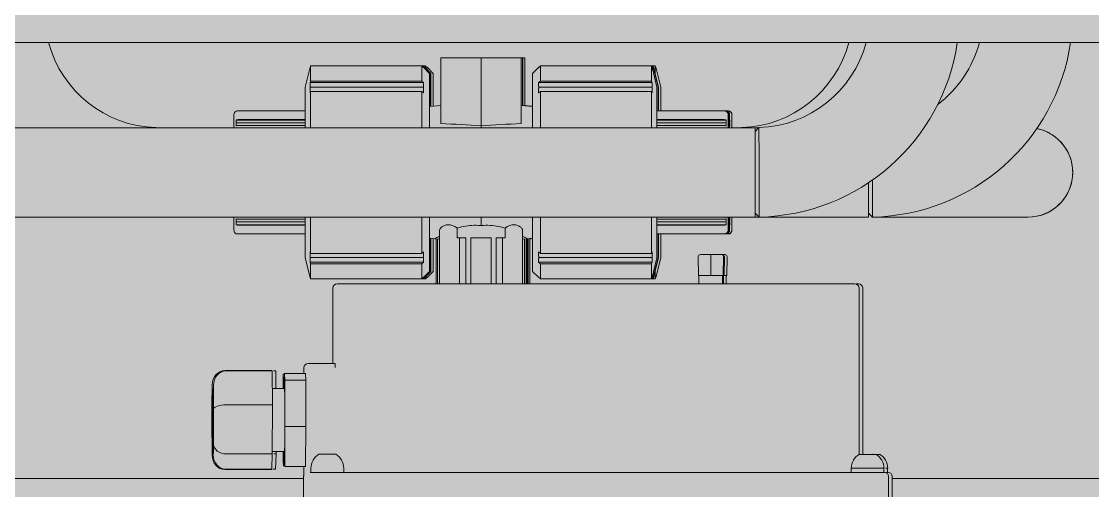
# Model space of a CAD drawing. Header units: centimetres. Extents: x 405564 to 502064, y 46284 to 60634.
# Drawn here: x 484504.61 to 484530.18, y 56737.22 to 56748.42 of the extents above; entities that cross this region are included whole.
import ezdxf

# ---------------------------------------------------------------- set-up
doc = ezdxf.new("R2010")
doc.units = ezdxf.units.CM
doc.layers.get('0').update_dxf_attribs({"color": 8, "lineweight": 9})
doc.layers.add('0-KRCN-MİMARİ-220526', color=8, linetype='Continuous', lineweight=9)
doc.layers.add('Visible (ISO)', color=8, linetype='Continuous', lineweight=18)
doc.layers.add('AS_NOT_MIMARI', color=8, linetype='Continuous')

# ---------------------------------------------------------------- blocks, each defined once
blk = doc.blocks.new('A$Cdfb98813')
h = blk.add_hatch()
h.set_pattern_fill('ANGLE', color=256, scale=0.3)
h.set_pattern_definition([(0, (182.2423, -979.0145), (0, 2.0955), [1.524, -0.5715]), (90, (182.2423, -979.0145), (-2.0955, 1e-16), [1.524, -0.5715])])
h.paths.add_polyline_path([(1918.018, 199.001), (1545.018, 199.001), (1545.018, 300), (1515.018, 300), (1515.018, 199.001), (238.979, 199.001), (238.979, -429.5), (238.979, -658.015), (1918.018, -658.015)])
h.paths.add_polyline_path([(268.979, -429.5), (268.979, 169.001), (1888.018, 169.001), (1888.018, -628.015), (268.979, -628.015), (268.979, -453.5)], flags=16)
h.paths.add_polyline_path([(1888.018, -429.5), (268.979, -429.5), (268.979, -459.5), (1888.018, -459.5)], flags=0)
h = blk.add_hatch()
h.set_pattern_fill('ANGLE', color=256)
h.set_pattern_definition([(0, (-483849.746, -58273.935), (0, 6.985), [5.08, -1.905]), (90, (-483849.746, -58273.935), (-6.985, 4e-16), [5.08, -1.905])])
h.paths.add_polyline_path([(425.139, -15.05), (800.139, -15.05), (800.139, -100), (900, -100), (900.139, -15.05), (1700, -15.05), (1700, -100), (1800, -100), (1800.139, -15.05), (2235.139, -15.05), (2235.139, -206), (425.139, -206.05)])
at = {"layer": 'Visible (ISO)'}
for p, q in [((739.841, -84.65), (577.321, -84.65)), ((665.837, -85.018), (664.877, -85.018)), ((664.877, -86.583), (664.877, -85.018)), ((665.837, -85.018), (666.797, -85.018)), ((665.837, -86.637), (665.837, -85.018)), ((666.797, -85.018), (666.823, -85.018)), ((666.797, -86.583), (666.797, -85.018)), ((666.823, -85.018), (666.831, -85.018)), ((666.823, -86.155), (666.823, -85.018)), ((666.831, -85.018), (666.886, -85.018)), ((666.831, -86.153), (666.831, -85.018)), ((666.886, -86.157), (666.886, -85.018)), ((661.637, -85.712), (661.756, -85.238)), ((661.755, -85.249), (661.766, -85.207)), ((661.758, -85.238), (661.756, -85.238)), ((661.766, -85.207), (661.766, -85.569)), ((664.421, -85.207), (661.766, -85.207)), ((664.446, -85.207), (664.421, -85.207)), ((664.421, -85.569), (664.421, -85.207)), ((664.455, -85.207), (664.446, -85.207)), ((664.446, -85.233), (664.446, -85.207)), ((664.46, -85.238), (664.451, -85.238)), ((664.51, -85.207), (664.455, -85.207)), ((664.455, -85.216), (664.455, -85.207)), ((664.607, -85.385), (664.46, -85.238)), ((664.486, -85.238), (664.477, -85.238)), ((664.494, -85.238), (664.486, -85.238)), ((664.633, -85.385), (664.486, -85.238)), ((664.641, -85.385), (664.494, -85.238)), ((664.51, -85.253), (664.51, -85.207)), ((664.549, -85.238), (664.54, -85.238)), ((664.696, -85.385), (664.549, -85.238)), ((664.607, -85.385), (664.607, -86.682)), ((664.633, -85.385), (664.633, -86.174)), ((664.641, -85.385), (664.641, -86.173)), ((664.696, -85.385), (664.696, -86.168)), ((667.067, -85.385), (667.215, -85.238)), ((667.067, -85.385), (667.067, -86.682)), ((667.215, -85.238), (667.223, -85.238)), ((667.254, -85.207), (669.909, -85.207)), ((667.254, -85.569), (667.254, -85.207)), ((669.909, -85.207), (669.934, -85.207)), ((669.919, -85.249), (669.909, -85.207)), ((669.909, -85.207), (669.909, -85.569)), ((669.917, -85.238), (669.919, -85.238)), ((670.037, -85.712), (669.919, -85.238)), ((669.934, -85.207), (669.943, -85.207)), ((669.945, -85.249), (669.934, -85.207)), ((669.934, -85.207), (669.934, -85.3)), ((669.942, -85.238), (669.944, -85.238)), ((669.943, -85.207), (669.998, -85.207)), ((669.953, -85.249), (669.943, -85.207)), ((669.943, -85.207), (669.943, -85.238)), ((670.063, -85.712), (669.944, -85.238)), ((669.95, -85.238), (669.953, -85.238)), ((670.071, -85.712), (669.953, -85.238)), ((670.008, -85.249), (669.998, -85.207)), ((669.998, -85.207), (669.998, -85.418)), ((670.005, -85.238), (670.008, -85.238)), ((670.126, -85.712), (670.008, -85.238)), ((661.766, -85.569), (661.755, -85.603)), ((661.755, -85.603), (664.462, -85.603)), ((661.766, -85.569), (664.421, -85.569)), ((669.919, -85.603), (667.212, -85.603)), ((669.909, -85.569), (667.254, -85.569)), ((669.909, -85.569), (669.919, -85.603)), ((661.637, -86.682), (661.637, -85.712)), ((661.755, -85.85), (661.766, -85.816)), ((664.46, -85.717), (661.756, -85.717)), ((661.766, -85.816), (661.766, -86.682)), ((664.421, -85.816), (661.766, -85.816)), ((664.421, -86.682), (664.421, -85.816)), ((667.215, -85.717), (669.919, -85.717)), ((667.254, -85.816), (669.909, -85.816)), ((667.254, -86.682), (667.254, -85.816)), ((669.919, -85.85), (669.909, -85.816)), ((669.909, -85.816), (669.909, -86.682)), ((670.037, -86.682), (670.037, -85.712)), ((670.063, -86.278), (670.063, -85.712)), ((670.071, -86.278), (670.071, -85.712)), ((670.126, -86.278), (670.126, -85.712)), ((664.607, -86.176), (664.877, -86.152)), ((667.067, -86.176), (666.797, -86.152)), ((667.067, -86.174), (666.823, -86.152)), ((667.067, -86.173), (666.831, -86.152)), ((667.067, -86.168), (666.886, -86.152)), ((659.937, -86.373), (659.937, -86.682)), ((659.99, -86.285), (660.001, -86.285)), ((660.037, -86.278), (661.637, -86.278)), ((671.637, -86.278), (670.037, -86.278)), ((671.663, -86.278), (671.637, -86.278)), ((671.671, -86.278), (671.663, -86.278)), ((671.726, -86.278), (671.671, -86.278)), ((671.684, -86.285), (671.674, -86.285)), ((671.71, -86.285), (671.699, -86.285)), ((671.718, -86.285), (671.71, -86.285)), ((671.737, -86.373), (671.737, -86.682)), ((671.773, -86.285), (671.763, -86.285)), ((671.763, -86.373), (671.763, -86.682)), ((671.771, -86.373), (671.771, -86.682)), ((671.826, -86.373), (671.826, -86.682)), ((672.383, -86.682), (616.864, -86.682)), ((658.071, -86.68), (658.073, -86.682)), ((659.989, -86.499), (661.637, -86.499)), ((659.99, -86.565), (661.637, -86.565)), ((661.637, -86.488), (660.037, -86.488)), ((660.037, -86.63), (661.637, -86.63)), ((665.837, -86.637), (665.837, -86.682)), ((670.037, -86.488), (671.637, -86.488)), ((671.686, -86.499), (670.037, -86.499)), ((671.684, -86.565), (670.037, -86.565)), ((671.637, -86.63), (670.037, -86.63)), ((671.775, -86.499), (671.771, -86.499)), ((671.773, -86.565), (671.771, -86.565)), ((672.057, -86.682), (672.059, -86.68)), ((672.383, -86.772), (672.472, -86.68)), ((672.471, -86.682), (672.383, -86.682)), ((672.383, -88.815), (672.383, -86.682)), ((675.087, -88.815), (675.087, -87.997)), ((672.477, -88.814), (672.383, -88.722)), ((675.181, -88.814), (675.087, -88.722)), ((672.383, -88.815), (616.864, -88.815)), ((659.937, -88.815), (659.937, -89.123)), ((659.989, -88.998), (661.637, -88.998)), ((659.99, -88.932), (661.637, -88.932)), ((661.637, -88.867), (660.037, -88.867)), ((661.637, -89.785), (661.637, -88.815)), ((661.766, -88.815), (661.766, -89.681)), ((664.421, -89.681), (664.421, -88.815)), ((664.607, -88.815), (664.607, -90.112)), ((665.837, -88.815), (665.837, -89.018)), ((667.067, -88.815), (667.067, -90.112)), ((667.254, -89.681), (667.254, -88.815)), ((669.909, -88.815), (669.909, -89.681)), ((670.037, -89.785), (670.037, -88.815)), ((670.037, -88.867), (671.637, -88.867)), ((671.684, -88.932), (670.037, -88.932)), ((671.686, -88.998), (670.037, -88.998)), ((671.737, -88.815), (671.737, -89.123)), ((671.763, -88.815), (671.763, -89.123)), ((671.771, -88.815), (671.771, -89.123)), ((671.773, -88.932), (671.771, -88.932)), ((671.775, -88.998), (671.771, -88.998)), ((671.826, -88.815), (671.826, -89.123)), ((675.087, -88.815), (672.383, -88.815)), ((675.179, -88.815), (678.896, -88.815)), ((659.99, -89.212), (660.001, -89.212)), ((660.037, -89.008), (661.637, -89.008)), ((661.637, -89.218), (660.037, -89.218)), ((664.847, -90.408), (664.847, -89.138)), ((665.266, -89.08), (665.266, -89.308)), ((666.409, -89.08), (666.409, -89.308)), ((666.827, -90.408), (666.827, -89.138)), ((671.637, -89.008), (670.037, -89.008)), ((670.037, -89.218), (671.637, -89.218)), ((670.063, -89.785), (670.063, -89.218)), ((670.071, -89.785), (670.071, -89.218)), ((670.126, -89.785), (670.126, -89.218)), ((671.637, -89.218), (671.663, -89.218)), ((671.663, -89.218), (671.671, -89.218)), ((671.671, -89.218), (671.726, -89.218)), ((671.684, -89.212), (671.674, -89.212)), ((671.71, -89.212), (671.699, -89.212)), ((671.718, -89.212), (671.71, -89.212)), ((671.773, -89.212), (671.763, -89.212)), ((664.607, -89.321), (664.737, -89.332)), ((664.633, -89.323), (664.633, -90.112)), ((664.641, -89.324), (664.641, -90.112)), ((664.696, -89.329), (664.696, -90.112)), ((664.764, -89.334), (664.737, -89.332)), ((664.764, -90.408), (664.764, -89.334)), ((664.847, -89.342), (664.798, -89.337)), ((664.798, -90.408), (664.798, -89.337)), ((665.477, -89.308), (665.266, -89.308)), ((665.324, -89.308), (665.324, -90.408)), ((665.477, -90.408), (665.477, -89.308)), ((666.077, -89.308), (665.597, -89.308)), ((665.597, -90.408), (665.597, -89.308)), ((666.077, -90.408), (666.077, -89.308)), ((666.197, -89.308), (666.409, -89.308)), ((666.197, -90.408), (666.197, -89.308)), ((666.35, -89.308), (666.35, -90.408)), ((666.827, -89.342), (666.877, -89.337)), ((666.877, -90.408), (666.877, -89.337)), ((666.911, -89.334), (666.937, -89.332)), ((666.911, -90.408), (666.911, -89.334)), ((666.936, -89.334), (666.963, -89.332)), ((666.936, -90.408), (666.936, -89.334)), ((667.067, -89.321), (666.937, -89.332)), ((666.945, -89.334), (666.971, -89.332)), ((666.945, -90.408), (666.945, -89.334)), ((666.945, -89.339), (666.966, -89.337)), ((667.067, -89.323), (666.963, -89.332)), ((666.966, -90.408), (666.966, -89.337)), ((667.067, -89.324), (666.971, -89.332)), ((667, -89.334), (667.026, -89.332)), ((667, -90.408), (667, -89.334)), ((667.067, -89.329), (667.026, -89.332)), ((661.766, -89.681), (661.755, -89.647)), ((661.766, -89.681), (664.421, -89.681)), ((669.909, -89.681), (667.254, -89.681)), ((669.909, -89.681), (669.919, -89.647)), ((671.032, -90.207), (671.024, -89.759)), ((671.074, -89.708), (671.323, -89.708)), ((671.322, -90.208), (671.322, -89.759)), ((671.323, -89.708), (671.572, -89.708)), ((671.572, -89.708), (671.573, -89.708)), ((671.573, -89.708), (671.597, -89.708)), ((671.597, -89.708), (671.598, -89.708)), ((671.607, -89.708), (671.661, -89.708)), ((671.614, -90.208), (671.622, -89.759)), ((671.615, -90.208), (671.623, -89.759)), ((671.64, -90.208), (671.647, -89.759)), ((671.64, -90.208), (671.648, -89.759)), ((671.661, -89.708), (671.662, -89.708)), ((671.703, -90.208), (671.711, -89.759)), ((671.704, -90.208), (671.712, -89.759)), ((661.637, -89.785), (661.756, -90.259)), ((661.755, -89.894), (661.766, -89.928)), ((661.755, -89.894), (664.462, -89.894)), ((664.46, -89.78), (661.756, -89.78)), ((661.766, -89.928), (661.766, -90.29)), ((664.421, -89.928), (661.766, -89.928)), ((664.421, -90.29), (664.421, -89.928)), ((669.919, -89.894), (667.212, -89.894)), ((667.215, -89.78), (669.919, -89.78)), ((667.254, -89.928), (669.909, -89.928)), ((667.254, -90.29), (667.254, -89.928)), ((669.919, -89.894), (669.909, -89.928)), ((669.909, -89.928), (669.909, -90.29)), ((670.037, -89.785), (669.919, -90.259)), ((670.063, -89.785), (669.944, -90.259)), ((670.071, -89.785), (669.953, -90.259)), ((670.126, -89.785), (670.008, -90.259)), ((661.766, -90.29), (661.755, -90.248)), ((661.758, -90.259), (661.756, -90.259)), ((664.446, -90.29), (664.446, -90.264)), ((664.46, -90.259), (664.451, -90.259)), ((664.607, -90.112), (664.46, -90.259)), ((664.486, -90.259), (664.477, -90.259)), ((664.633, -90.112), (664.486, -90.259)), ((664.494, -90.259), (664.486, -90.259)), ((664.641, -90.112), (664.494, -90.259)), ((664.51, -90.29), (664.51, -90.243)), ((664.549, -90.259), (664.54, -90.259)), ((664.696, -90.112), (664.549, -90.259)), ((667.067, -90.112), (667.215, -90.259)), ((667.215, -90.259), (667.223, -90.259)), ((669.909, -90.29), (669.919, -90.248)), ((669.917, -90.259), (669.919, -90.259)), ((669.934, -90.197), (669.934, -90.29)), ((669.934, -90.29), (669.945, -90.248)), ((669.942, -90.259), (669.944, -90.259)), ((669.943, -90.29), (669.953, -90.248)), ((669.943, -90.259), (669.943, -90.29)), ((669.95, -90.259), (669.953, -90.259)), ((669.998, -90.079), (669.998, -90.29)), ((669.998, -90.29), (670.008, -90.248)), ((670.005, -90.259), (670.008, -90.259)), ((671.036, -90.207), (671.032, -90.207)), ((671.036, -90.207), (671.035, -90.407)), ((671.597, -90.208), (671.615, -90.208)), ((671.598, -90.208), (671.598, -90.408)), ((671.623, -90.208), (671.623, -90.408)), ((671.623, -90.208), (671.64, -90.208)), ((671.686, -90.208), (671.703, -90.208)), ((671.686, -90.208), (671.686, -90.408)), ((661.766, -90.29), (664.421, -90.29)), ((662.301, -90.508), (662.301, -92.308)), ((662.401, -90.408), (662.461, -90.408)), ((662.401, -90.408), (662.401, -90.408)), ((662.865, -90.408), (662.461, -90.408)), ((662.865, -90.408), (674.364, -90.408)), ((664.421, -90.29), (664.446, -90.29)), ((664.446, -90.29), (664.455, -90.29)), ((664.455, -90.29), (664.455, -90.281)), ((664.455, -90.29), (664.51, -90.29)), ((669.909, -90.29), (667.254, -90.29)), ((669.934, -90.29), (669.909, -90.29)), ((669.943, -90.29), (669.934, -90.29)), ((669.998, -90.29), (669.943, -90.29)), ((671.032, -90.408), (671.032, -90.407)), ((671.322, -90.408), (671.322, -90.408)), ((671.614, -90.408), (671.614, -90.408)), ((671.615, -90.408), (671.615, -90.408)), ((671.64, -90.408), (671.64, -90.408)), ((671.64, -90.408), (671.64, -90.408)), ((671.703, -90.408), (671.703, -90.408)), ((671.704, -90.408), (671.704, -90.408)), ((674.761, -90.408), (674.364, -90.408)), ((674.85, -90.408), (674.795, -90.408)), ((674.861, -94.48), (674.861, -90.508)), ((674.95, -94.477), (674.95, -90.508)), ((661.707, -92.308), (661.755, -92.308)), ((661.755, -92.308), (662.255, -92.308)), ((662.255, -92.308), (662.356, -92.308)), ((660.82, -92.479), (659.72, -92.479)), ((660.848, -92.486), (659.748, -92.486)), ((660.845, -92.479), (660.82, -92.479)), ((660.82, -92.486), (660.82, -92.479)), ((660.845, -92.486), (660.845, -92.479)), ((660.855, -93.294), (660.848, -92.486)), ((660.936, -92.486), (660.882, -92.486)), ((660.94, -92.908), (660.936, -92.486)), ((661.112, -92.908), (661.114, -92.565)), ((661.114, -92.565), (661.124, -92.683)), ((661.114, -92.565), (661.142, -92.565)), ((661.139, -92.908), (661.142, -92.551)), ((661.142, -92.551), (661.152, -92.704)), ((661.142, -92.551), (661.642, -92.551)), ((661.607, -92.551), (661.607, -92.408)), ((661.642, -92.551), (661.652, -92.704)), ((659.419, -92.811), (659.418, -92.866)), ((659.447, -92.815), (659.446, -92.867)), ((661.124, -92.683), (661.125, -92.908)), ((661.124, -92.683), (661.141, -92.683)), ((661.152, -92.704), (661.155, -93.811)), ((661.152, -92.704), (661.652, -92.704)), ((661.652, -92.704), (661.655, -93.811)), ((659.414, -93.042), (659.413, -93.097)), ((659.442, -93.025), (659.44, -93.077)), ((659.44, -93.081), (659.44, -93.214)), ((660.851, -92.908), (661.145, -92.908)), ((659.413, -93.101), (659.412, -93.234)), ((660.855, -93.294), (659.755, -93.294)), ((660.853, -94.467), (660.855, -93.294)), ((659.412, -93.809), (659.411, -93.942)), ((659.439, -93.786), (659.439, -93.918)), ((661.155, -93.811), (661.149, -94.765)), ((661.155, -93.811), (661.655, -93.811)), ((661.655, -93.811), (661.649, -94.765)), ((659.411, -93.943), (659.412, -94.036)), ((659.439, -93.919), (659.44, -94.014)), ((659.416, -94.408), (659.417, -94.502)), ((659.443, -94.401), (659.444, -94.496)), ((660.853, -94.467), (659.753, -94.467)), ((660.843, -94.831), (660.853, -94.467)), ((660.853, -94.408), (661.145, -94.408)), ((660.942, -94.467), (660.887, -94.467)), ((660.932, -94.831), (660.942, -94.467)), ((660.942, -94.467), (660.942, -94.408)), ((661.112, -94.634), (661.111, -94.408)), ((661.124, -94.408), (661.122, -94.751)), ((661.139, -94.613), (661.139, -94.408)), ((661.149, -94.765), (661.139, -94.613)), ((662.367, -94.474), (661.967, -94.474)), ((675.195, -94.477), (674.861, -94.477)), ((675.267, -94.477), (674.867, -94.477)), ((675.284, -94.477), (675.229, -94.477)), ((675.356, -94.477), (675.301, -94.477)), ((660.816, -94.838), (659.716, -94.838)), ((660.843, -94.831), (659.743, -94.831)), ((660.816, -94.838), (660.816, -94.831)), ((660.842, -94.838), (660.816, -94.838)), ((660.842, -94.838), (660.842, -94.831)), ((660.932, -94.831), (660.877, -94.831)), ((661.122, -94.751), (661.112, -94.634)), ((661.122, -94.751), (661.148, -94.751)), ((661.149, -94.765), (661.649, -94.765)), ((661.607, -94.808), (661.607, -94.765)), ((661.777, -94.808), (661.777, -94.908)), ((662.557, -94.808), (662.557, -94.908)), ((674.677, -94.808), (675.457, -94.808)), ((675.457, -94.808), (674.677, -94.808)), ((674.677, -94.808), (674.677, -94.908)), ((675.457, -94.808), (675.457, -94.908)), ((675.491, -94.808), (675.545, -94.808)), ((675.545, -94.808), (675.491, -94.808)), ((675.545, -94.808), (675.545, -94.908)), ((640.421, -95.05), (661.595, -95.05)), ((661.595, -95.608), (661.595, -95.008)), ((661.757, -94.908), (661.767, -94.908)), ((662.17, -94.908), (661.767, -94.908)), ((662.17, -94.908), (675.07, -94.908)), ((675.467, -94.908), (675.07, -94.908)), ((675.556, -94.908), (675.501, -94.908)), ((675.567, -95.608), (675.567, -95.008)), ((675.656, -95.608), (675.656, -95.008)), ((675.656, -95.05), (693.099, -95.05))]:
    blk.add_line(p, q, dxfattribs=at)
for centre, radius, start, end in [((658.16, -83.938), 2.743, 195.0354, 268.1349), ((671.969, -83.938), 2.743, 271.8651, 344.9646), ((672.383, -83.938), 2.743, 271.8651, 344.9646), ((672.383, -83.938), 4.877, 271.1052, 351.6094), ((675.087, -83.938), 4.877, 271.1052, 351.6094), ((675.087, -83.938), 2.743, 307.0829, 344.9646), ((660.037, -86.373), 0.1, 118.0831, 180), ((671.637, -86.373), 0.1, 0, 61.9169), ((671.663, -86.373), 0.1, 0, 61.9169), ((671.671, -86.373), 0.1, 0, 61.9169), ((671.726, -86.373), 0.1, 0, 61.9169), ((678.897, -87.748), 1.067, 270.0057, 78.7509), ((660.037, -89.123), 0.1, 180, 241.9169), ((671.637, -89.123), 0.1, 298.0831, 0), ((671.663, -89.123), 0.1, 298.0831, 0), ((671.671, -89.123), 0.1, 298.0831, 0), ((671.726, -89.123), 0.1, 298.0831, 0), ((662.401, -90.508), 0.1, 90, 180), ((674.761, -90.508), 0.1, 0, 90), ((674.85, -90.508), 0.1, 0, 90), ((661.707, -92.408), 0.1, 90, 180), ((662.167, -94.808), 0.39, 120.8563, 180), ((662.167, -94.808), 0.39, 0, 59.1437), ((675.067, -94.812), 0.39, 120.8552, 179.5326), ((674.995, -94.811), 0.39, 59.0821, 59.1447), ((675.067, -94.812), 0.39, 0.4674, 59.1448), ((675.084, -94.811), 0.39, 59.0821, 59.1447), ((675.156, -94.812), 0.39, 0.4674, 59.1448), ((661.695, -95.008), 0.1, 152.7904, 180), ((675.467, -95.008), 0.1, 0, 90), ((675.556, -95.008), 0.1, 0, 90)]:
    blk.add_arc(centre, radius, start, end, dxfattribs=at)
for centre, major_axis, ratio, start_param, end_param in [((671.791, -85.8), (-10.036, 0), 0.629301, 6.270099, 6.291053), ((659.884, -85.8), (10.036, 0), 0.629301, 6.275317, 6.296272), ((662.629, -87.748), (7.936, 0), 0.153091, 1.154619, 1.283565), ((669.046, -87.748), (-7.936, 0), 0.153091, 4.99962, 5.128566), ((671.074, -89.758), (-0.0501, 0), 0.998472, 4.712389, 6.300639), ((671.323, -89.758), (0, -0.05), 0.003068, 3.141593, 4.729842), ((671.572, -89.758), (0, -0.05), 0.998463, 1.553343, 3.141593), ((671.573, -89.758), (0.0501, 0), 0.998472, 6.265732, 7.853982), ((671.597, -89.758), (0, -0.05), 0.998463, 1.553343, 3.141593), ((671.598, -89.758), (0.0501, 0), 0.998472, 6.265732, 7.853982), ((671.661, -89.758), (0, -0.05), 0.998463, 1.553343, 3.141593), ((671.662, -89.758), (0.0501, 0), 0.998472, 6.265732, 7.853982), ((671.317, -90.208), (-0.281, 0), 0.000038, 0.022717, 3.118876), ((671.342, -90.208), (-0.281, 0), 0.000038, 0.022717, 0.329474), ((671.342, -90.208), (0.281, 0), 0.000038, 4.429411, 4.882199), ((671.342, -90.208), (0.281, 0), 0.000038, 5.476557, 6.260468), ((671.406, -90.208), (0.281, 0), 0.000038, 5.702763, 6.260468), ((659.719, -92.819), (-0.002, -0.34), 0.881137, 3.147761, 4.718557), ((659.747, -92.825), (-0.003, -0.338), 0.886471, 3.149138, 4.719935), ((659.74, -93.083), (0.3, -0.004), 0.777691, 3.132127, 3.159586), ((661.145, -93.658), (0, 0.75), 0.008331, 3.141593, 6.283185), ((659.713, -93.102), (0.3, -0.004), 0.752004, 3.133268, 3.158394), ((659.725, -93.375), (0.3, 0.001), 0.382752, 2.815094, 3.130959), ((659.752, -93.399), (0.3, 0.001), 0.350227, 1.560348, 3.131145), ((659.711, -93.941), (0.3, 0.001), 0.382752, 3.130959, 3.14375), ((659.739, -93.917), (0.3, 0.001), 0.350227, 3.131145, 3.143513), ((659.723, -94.214), (0.3, -0.004), 0.752004, 3.158394, 3.515039), ((659.751, -94.233), (0.3, -0.004), 0.777691, 3.159586, 4.730383), ((659.717, -94.497), (0.002, 0.34), 0.881137, 1.576964, 3.147761), ((659.744, -94.492), (0.003, 0.338), 0.886471, 1.578342, 3.149138)]:
    blk.add_ellipse(centre, major_axis=major_axis, ratio=ratio, start_param=start_param, end_param=end_param, dxfattribs=at)
for points, weights in [([(661.755, -85.249), (661.755, -85.243), (661.756, -85.238)], [3.23952660416, 3.24166448254, 3.23810976111]), ([(664.421, -85.207), (664.442, -85.228), (664.462, -85.249)], [1.02199171199, 1.02070705886, 1.01935490035]), ([(664.446, -85.207), (664.467, -85.228), (664.488, -85.249)], [1.021991712, 1.02070705888, 1.01935490036]), ([(664.455, -85.207), (664.47, -85.222), (664.485, -85.238)], [1.02199171202, 1.02104805557, 1.02006797456]), ([(664.462, -85.249), (664.466, -85.243), (664.46, -85.238)], [1.55979899676, 1.56082836338, 1.5591168013]), ([(664.488, -85.249), (664.491, -85.243), (664.486, -85.238)], [1.55979899676, 1.56082836338, 1.5591168013]), ([(664.496, -85.249), (664.5, -85.243), (664.494, -85.238)], [1.55983251359, 1.56079986695, 1.5591168013]), ([(664.51, -85.207), (664.531, -85.228), (664.551, -85.249)], [1.02199171202, 1.0207070589, 1.01935490038]), ([(664.551, -85.249), (664.555, -85.243), (664.549, -85.238)], [1.55979899676, 1.56082836338, 1.5591168013]), ([(667.212, -85.249), (667.209, -85.243), (667.215, -85.238)], [1.55979899676, 1.56082836338, 1.5591168013]), ([(667.254, -85.207), (667.233, -85.228), (667.212, -85.249)], [1.02199171203, 1.0207070589, 1.01935490038]), ([(669.919, -85.249), (669.92, -85.243), (669.919, -85.238)], [3.2402977176, 3.24243610487, 3.2388805373]), ([(669.945, -85.249), (669.946, -85.243), (669.944, -85.238)], [3.2402977176, 3.24243610487, 3.2388805373]), ([(669.953, -85.249), (669.954, -85.243), (669.953, -85.238)], [3.2402977176, 3.24243610487, 3.2388805373]), ([(670.008, -85.249), (670.009, -85.243), (670.008, -85.238)], [3.2402977176, 3.24243610487, 3.2388805373]), ([(661.756, -85.717), (661.755, -85.66), (661.755, -85.603)], [3.23888053736, 3.24243610496, 3.24029771772]), ([(664.421, -85.569), (664.442, -85.586), (664.462, -85.603)], [1.02199171202, 1.02070705889, 1.01935490038]), ([(664.462, -85.603), (664.466, -85.66), (664.46, -85.717)], [1.5597989968, 1.56082836341, 1.55911680131]), ([(667.212, -85.603), (667.209, -85.66), (667.215, -85.717)], [1.5597989968, 1.56082836341, 1.55911680131]), ([(667.254, -85.569), (667.233, -85.586), (667.212, -85.603)], [1.02199171203, 1.0207070589, 1.01935490038]), ([(669.919, -85.717), (669.92, -85.66), (669.919, -85.603)], [3.23810976118, 3.24166448263, 3.23952660427]), ([(664.421, -85.816), (664.442, -85.833), (664.462, -85.85)], [1.02199171203, 1.0207070589, 1.01935490039]), ([(664.462, -85.85), (664.466, -85.783), (664.46, -85.717)], [1.55969605482, 1.5607253535, 1.55901390437]), ([(667.212, -85.85), (667.209, -85.783), (667.215, -85.717)], [1.55969605482, 1.5607253535, 1.55901390437]), ([(667.254, -85.816), (667.233, -85.833), (667.212, -85.85)], [1.02199171204, 1.02070705891, 1.01935490039]), ([(661.756, -89.78), (661.755, -89.713), (661.755, -89.647)], [3.23888053736, 3.24243610496, 3.24029771772]), ([(664.421, -89.681), (664.442, -89.664), (664.462, -89.647)], [1.02199171205, 1.02070705892, 1.0193549004]), ([(664.462, -89.647), (664.466, -89.713), (664.46, -89.78)], [1.5597989968, 1.56082836341, 1.55911680131]), ([(667.212, -89.647), (667.209, -89.713), (667.215, -89.78)], [1.5597989968, 1.56082836341, 1.55911680131]), ([(667.254, -89.681), (667.233, -89.664), (667.212, -89.647)], [1.02199171205, 1.02070705892, 1.0193549004]), ([(669.919, -89.78), (669.92, -89.713), (669.919, -89.647)], [3.23810976118, 3.24166448263, 3.23952660427]), ([(661.755, -89.894), (661.755, -89.837), (661.756, -89.78)], [3.23952660416, 3.24166448254, 3.23810976111]), ([(664.421, -89.928), (664.442, -89.911), (664.462, -89.894)], [1.02199171205, 1.02070705892, 1.0193549004]), ([(664.462, -89.894), (664.466, -89.837), (664.46, -89.78)], [1.55979899676, 1.56082836338, 1.5591168013]), ([(667.212, -89.894), (667.209, -89.837), (667.215, -89.78)], [1.55979899676, 1.56082836338, 1.5591168013]), ([(667.254, -89.928), (667.233, -89.911), (667.212, -89.894)], [1.02199171204, 1.02070705891, 1.01935490039]), ([(669.919, -89.894), (669.92, -89.837), (669.919, -89.78)], [3.2402977176, 3.24243610486, 3.2388805373]), ([(661.756, -90.259), (661.755, -90.254), (661.755, -90.248)], [3.23888053736, 3.24243610496, 3.24029771772]), ([(664.421, -90.29), (664.442, -90.269), (664.462, -90.248)], [1.02199171202, 1.02070705889, 1.01935490037]), ([(664.446, -90.29), (664.467, -90.269), (664.488, -90.248)], [1.02199171202, 1.02070705889, 1.01935490037]), ([(664.455, -90.29), (664.47, -90.274), (664.485, -90.259)], [1.02199171205, 1.0210480556, 1.02006797458]), ([(664.462, -90.248), (664.466, -90.254), (664.46, -90.259)], [1.5597989968, 1.56082836341, 1.55911680131]), ([(664.488, -90.248), (664.491, -90.254), (664.486, -90.259)], [1.5597989968, 1.56082836341, 1.55911680131]), ([(664.496, -90.248), (664.5, -90.254), (664.494, -90.259)], [1.55983251361, 1.56079986698, 1.55911680131]), ([(664.51, -90.29), (664.531, -90.269), (664.551, -90.248)], [1.02199171203, 1.0207070589, 1.01935490038]), ([(664.551, -90.248), (664.555, -90.254), (664.549, -90.259)], [1.5597989968, 1.56082836341, 1.55911680131]), ([(667.212, -90.248), (667.209, -90.254), (667.215, -90.259)], [1.5597989968, 1.56082836341, 1.55911680131]), ([(667.254, -90.29), (667.233, -90.269), (667.212, -90.248)], [1.02199171203, 1.0207070589, 1.01935490039]), ([(669.919, -90.259), (669.92, -90.254), (669.919, -90.248)], [3.23810976118, 3.24166448263, 3.23952660427]), ([(669.944, -90.259), (669.946, -90.254), (669.945, -90.248)], [3.23810976118, 3.24166448263, 3.23952660427]), ([(669.953, -90.259), (669.954, -90.254), (669.953, -90.248)], [3.23810976118, 3.24166448263, 3.23952660427]), ([(670.008, -90.259), (670.009, -90.254), (670.008, -90.248)], [3.23810976118, 3.24166448263, 3.23952660427]), ([(671.032, -90.207), (671.032, -90.207), (671.032, -90.207)], [1.42303877056, 1.53275992077, 1.53784980168]), ([(671.322, -90.208), (671.176, -90.208), (671.032, -90.207)], [1.4181885145, 1.6498013543, 1.4315444698]), ([(671.614, -90.208), (671.467, -90.208), (671.322, -90.208)], [1.40867692507, 1.62903609591, 1.42117105869]), ([(671.615, -90.208), (671.615, -90.208), (671.614, -90.208)], [1.39750268949, 1.60466859609, 1.39721844084]), ([(671.64, -90.208), (671.627, -90.208), (671.615, -90.208)], [1.40867692508, 1.42507265597, 1.43909772006]), ([(671.703, -90.208), (671.67, -90.208), (671.64, -90.208)], [1.40867692508, 1.45240680466, 1.479272493]), ([(671.64, -90.208), (671.64, -90.208), (671.64, -90.208)], [1.39750268949, 1.60466859609, 1.39721844084]), ([(671.704, -90.208), (671.703, -90.208), (671.703, -90.208)], [1.39750268949, 1.60466859609, 1.39721844084]), ([(671.033, -90.407), (671.032, -90.407), (671.032, -90.407)], [1.42467385359, 1.43401750028, 1.44260258549]), ([(671.614, -90.408), (671.614, -90.408), (671.615, -90.408)], [1.3883988655, 1.48739385542, 1.49117359308]), ([(671.615, -90.408), (671.615, -90.408), (671.615, -90.408)], [1.49117359308, 1.49524774734, 1.38869566347]), ([(671.64, -90.408), (671.64, -90.408), (671.64, -90.408)], [1.49117359308, 1.49524774734, 1.38869566347]), ([(671.64, -90.408), (671.64, -90.408), (671.64, -90.408)], [1.3883988655, 1.48739385542, 1.49117359308]), ([(671.703, -90.408), (671.704, -90.408), (671.704, -90.408)], [1.49117359308, 1.49524774734, 1.38869566347]), ([(671.703, -90.408), (671.703, -90.408), (671.703, -90.408)], [1.3883988655, 1.48739385542, 1.49117359308])]:
    blk.add_rational_spline(points, weights, degree=2, dxfattribs=at)
for points, knots in [([(659.99, -86.285), (659.988, -86.286), (659.987, -86.287), (659.987, -86.289), (659.988, -86.29), (659.989, -86.291)], [0.3366871, 0.3366871, 0.3366871, 0.3366871, 0.4024589, 0.4024589, 0.4506792, 0.4506792, 0.4506792, 0.4506792]), ([(660.037, -86.278), (660.025, -86.278), (660.011, -86.281), (659.996, -86.287), (659.992, -86.289), (659.989, -86.291)], [0, 0, 0, 0, 0.03698305, 0.03698305, 0.04795054, 0.04795054, 0.04795054, 0.04795054]), ([(671.637, -86.278), (671.65, -86.278), (671.664, -86.281), (671.679, -86.287), (671.682, -86.289), (671.686, -86.291)], [-0.59352463, -0.59352463, -0.59352463, -0.59352463, -0.55654158, -0.55654158, -0.54557409, -0.54557409, -0.54557409, -0.54557409]), ([(671.663, -86.278), (671.675, -86.278), (671.69, -86.281), (671.704, -86.287), (671.708, -86.289), (671.711, -86.291)], [-0.59352463, -0.59352463, -0.59352463, -0.59352463, -0.55654158, -0.55654158, -0.54557409, -0.54557409, -0.54557409, -0.54557409]), ([(671.684, -86.285), (671.687, -86.286), (671.687, -86.287), (671.687, -86.289), (671.687, -86.29), (671.686, -86.291)], [-0.4682307, -0.4682307, -0.4682307, -0.4682307, -0.4024589, -0.4024589, -0.3542386, -0.3542386, -0.3542386, -0.3542386]), ([(671.71, -86.285), (671.712, -86.286), (671.713, -86.287), (671.713, -86.289), (671.713, -86.29), (671.711, -86.291)], [-0.4682307, -0.4682307, -0.4682307, -0.4682307, -0.4024589, -0.4024589, -0.3542386, -0.3542386, -0.3542386, -0.3542386]), ([(671.718, -86.285), (671.721, -86.286), (671.721, -86.287), (671.721, -86.289), (671.721, -86.29), (671.72, -86.291)], [-0.4682307, -0.4682307, -0.4682307, -0.4682307, -0.4024589, -0.4024589, -0.3542386, -0.3542386, -0.3542386, -0.3542386]), ([(671.726, -86.278), (671.739, -86.278), (671.753, -86.281), (671.768, -86.287), (671.771, -86.289), (671.775, -86.291)], [-0.59352463, -0.59352463, -0.59352463, -0.59352463, -0.55654158, -0.55654158, -0.54557409, -0.54557409, -0.54557409, -0.54557409]), ([(671.773, -86.285), (671.776, -86.286), (671.776, -86.287), (671.776, -86.289), (671.776, -86.29), (671.775, -86.291)], [-0.4682307, -0.4682307, -0.4682307, -0.4682307, -0.4024589, -0.4024589, -0.3542386, -0.3542386, -0.3542386, -0.3542386]), ([(659.989, -86.499), (659.988, -86.508), (659.987, -86.518), (659.987, -86.538), (659.988, -86.552), (659.99, -86.565)], [0.3542386, 0.3542386, 0.3542386, 0.3542386, 0.4024589, 0.4024589, 0.4682307, 0.4682307, 0.4682307, 0.4682307]), ([(659.99, -86.565), (659.988, -86.58), (659.987, -86.594), (659.987, -86.618), (659.988, -86.629), (659.989, -86.64)], [0.3366871, 0.3366871, 0.3366871, 0.3366871, 0.4024589, 0.4024589, 0.4506792, 0.4506792, 0.4506792, 0.4506792]), ([(659.989, -86.499), (659.992, -86.497), (659.996, -86.496), (660.011, -86.491), (660.025, -86.488), (660.037, -86.488)], [0.54557409, 0.54557409, 0.54557409, 0.54557409, 0.55654158, 0.55654158, 0.59352463, 0.59352463, 0.59352463, 0.59352463]), ([(660.037, -86.63), (660.025, -86.63), (660.011, -86.632), (659.996, -86.637), (659.992, -86.638), (659.989, -86.64)], [0, 0, 0, 0, 0.03698305, 0.03698305, 0.04795054, 0.04795054, 0.04795054, 0.04795054]), ([(671.686, -86.499), (671.682, -86.497), (671.679, -86.496), (671.664, -86.491), (671.65, -86.488), (671.637, -86.488)], [-0.04795177, -0.04795177, -0.04795177, -0.04795177, -0.03701639, -0.03701639, 0, 0, 0, 0]), ([(671.637, -86.63), (671.65, -86.63), (671.664, -86.632), (671.679, -86.637), (671.682, -86.638), (671.686, -86.64)], [-0.59352463, -0.59352463, -0.59352463, -0.59352463, -0.55654158, -0.55654158, -0.54557409, -0.54557409, -0.54557409, -0.54557409]), ([(671.686, -86.499), (671.687, -86.508), (671.687, -86.518), (671.687, -86.538), (671.687, -86.552), (671.684, -86.565)], [-0.4506792, -0.4506792, -0.4506792, -0.4506792, -0.4024589, -0.4024589, -0.3366871, -0.3366871, -0.3366871, -0.3366871]), ([(671.684, -86.565), (671.687, -86.58), (671.687, -86.594), (671.687, -86.618), (671.687, -86.629), (671.686, -86.64)], [-0.4682307, -0.4682307, -0.4682307, -0.4682307, -0.4024589, -0.4024589, -0.3542386, -0.3542386, -0.3542386, -0.3542386]), ([(671.775, -86.499), (671.776, -86.508), (671.776, -86.518), (671.776, -86.538), (671.776, -86.552), (671.773, -86.565)], [-0.4506792, -0.4506792, -0.4506792, -0.4506792, -0.4024589, -0.4024589, -0.3366871, -0.3366871, -0.3366871, -0.3366871]), ([(671.773, -86.565), (671.776, -86.58), (671.776, -86.594), (671.776, -86.618), (671.776, -86.629), (671.775, -86.64)], [-0.4682307, -0.4682307, -0.4682307, -0.4682307, -0.4024589, -0.4024589, -0.3542386, -0.3542386, -0.3542386, -0.3542386]), ([(672.059, -86.68), (672.059, -86.68), (672.059, -86.68), (672.059, -86.68), (672.059, -86.68), (672.059, -86.681), (672.059, -86.682)], [-0.250161246, -0.250161246, -0.250161246, -0.250161246, -0.25, -0.25, -0.25, -0.24188931, -0.24188931, -0.24188931, -0.24188931]), ([(672.472, -86.68), (672.472, -86.68), (672.472, -86.68), (672.472, -86.68), (672.472, -86.68), (672.472, -86.708), (672.472, -86.762), (672.473, -86.816), (672.473, -86.894), (672.473, -86.994), (672.474, -87.093), (672.474, -87.211), (672.474, -87.34), (672.475, -87.47), (672.475, -87.609), (672.475, -87.748)], [-0.2501612, -0.2501612, -0.2501612, -0.2501612, -0.25, -0.25, -0.25, -0.1875, -0.1875, -0.1875, -0.125, -0.125, -0.125, -0.0625, -0.0625, -0.0625, 0, 0, 0, 0]), ([(678.897, -88.815), (679.177, -88.815), (679.453, -88.7), (679.651, -88.502), (679.75, -88.403), (679.828, -88.286), (679.882, -88.156), (679.935, -88.027), (679.963, -87.888), (679.963, -87.748), (679.963, -87.607), (679.935, -87.469), (679.881, -87.339), (679.828, -87.21), (679.749, -87.092), (679.65, -86.993), (679.551, -86.895), (679.432, -86.816), (679.304, -86.763), (679.24, -86.736), (679.173, -86.716), (679.105, -86.702)], [-1, -1, -1, -1, -0.875, -0.875, -0.875, -0.8125, -0.8125, -0.8125, -0.75, -0.75, -0.75, -0.6875, -0.6875, -0.6875, -0.625, -0.625, -0.625, -0.5625, -0.5625, -0.5625, -0.5314707, -0.5314707, -0.5314707, -0.5314707]), ([(672.475, -87.748), (672.476, -88.028), (672.476, -88.305), (672.476, -88.502), (672.477, -88.601), (672.477, -88.68), (672.477, -88.733), (672.477, -88.786), (672.477, -88.814), (672.477, -88.814)], [-1, -1, -1, -1, -0.875, -0.875, -0.875, -0.8125, -0.8125, -0.8125, -0.7500877, -0.7500877, -0.7500877, -0.7500877]), ([(675.18, -87.934), (675.18, -88.147), (675.18, -88.348), (675.181, -88.502), (675.181, -88.601), (675.181, -88.68), (675.181, -88.733), (675.181, -88.786), (675.181, -88.814), (675.181, -88.814)], [-0.9722475, -0.9722475, -0.9722475, -0.9722475, -0.875, -0.875, -0.875, -0.8125, -0.8125, -0.8125, -0.7500877, -0.7500877, -0.7500877, -0.7500877]), ([(659.989, -88.857), (659.988, -88.868), (659.987, -88.879), (659.987, -88.902), (659.988, -88.917), (659.99, -88.932)], [0.3542386, 0.3542386, 0.3542386, 0.3542386, 0.4024589, 0.4024589, 0.4682307, 0.4682307, 0.4682307, 0.4682307]), ([(659.99, -88.932), (659.988, -88.945), (659.987, -88.958), (659.987, -88.979), (659.988, -88.989), (659.989, -88.998)], [0.3366871, 0.3366871, 0.3366871, 0.3366871, 0.4024589, 0.4024589, 0.4506792, 0.4506792, 0.4506792, 0.4506792]), ([(659.989, -88.857), (659.992, -88.859), (659.996, -88.86), (660.011, -88.865), (660.025, -88.867), (660.037, -88.867)], [0.54557287, 0.54557287, 0.54557287, 0.54557287, 0.55650825, 0.55650825, 0.59352464, 0.59352464, 0.59352464, 0.59352464]), ([(660.037, -89.008), (660.025, -89.008), (660.011, -89.006), (659.996, -89.001), (659.992, -89), (659.989, -88.998)], [0, 0, 0, 0, 0.03698305, 0.03698305, 0.04795054, 0.04795054, 0.04795054, 0.04795054]), ([(664.847, -89.138), (664.847, -89.122), (664.853, -89.105), (664.875, -89.069), (664.893, -89.051), (664.935, -89.025), (664.959, -89.013), (665.014, -88.999), (665.045, -88.997), (665.107, -89.001), (665.14, -89.009), (665.201, -89.033), (665.228, -89.049), (665.255, -89.07), (665.261, -89.075), (665.266, -89.08)], [-1.1691508, -1.1691508, -1.1691508, -1.1691508, -1.0739604, -1.0739604, -0.967244, -0.967244, -0.878467, -0.878467, -0.7896899, -0.7896899, -0.6915436, -0.6915436, -0.5933972, -0.5933972, -0.5650046, -0.5650046, -0.5650046, -0.5650046]), ([(666.827, -89.138), (666.827, -89.122), (666.822, -89.105), (666.8, -89.069), (666.782, -89.051), (666.74, -89.025), (666.716, -89.013), (666.661, -88.999), (666.63, -88.997), (666.601, -88.999), (666.568, -89.001), (666.534, -89.009), (666.474, -89.033), (666.447, -89.049), (666.42, -89.07), (666.414, -89.075), (666.409, -89.08)], [1.1825316, 1.1825316, 1.1825316, 1.1825316, 1.2777219, 1.2777219, 1.3844383, 1.3844383, 1.4732154, 1.4732154, 1.5619924, 1.5619924, 1.5619924, 1.6601388, 1.6601388, 1.7582851, 1.7582851, 1.7866778, 1.7866778, 1.7866778, 1.7866778]), ([(671.686, -88.857), (671.682, -88.859), (671.679, -88.86), (671.664, -88.865), (671.65, -88.867), (671.637, -88.867)], [-0.04795054, -0.04795054, -0.04795054, -0.04795054, -0.03698305, -0.03698305, 0, 0, 0, 0]), ([(671.637, -89.008), (671.65, -89.008), (671.664, -89.006), (671.679, -89.001), (671.682, -89), (671.686, -88.998)], [-0.59352464, -0.59352464, -0.59352464, -0.59352464, -0.55650825, -0.55650825, -0.54557287, -0.54557287, -0.54557287, -0.54557287]), ([(671.686, -88.857), (671.687, -88.868), (671.687, -88.879), (671.687, -88.902), (671.687, -88.917), (671.684, -88.932)], [-0.4506792, -0.4506792, -0.4506792, -0.4506792, -0.4024589, -0.4024589, -0.3366871, -0.3366871, -0.3366871, -0.3366871]), ([(671.684, -88.932), (671.687, -88.945), (671.687, -88.958), (671.687, -88.979), (671.687, -88.989), (671.686, -88.998)], [-0.4682307, -0.4682307, -0.4682307, -0.4682307, -0.4024589, -0.4024589, -0.3542386, -0.3542386, -0.3542386, -0.3542386]), ([(671.775, -88.857), (671.776, -88.868), (671.776, -88.879), (671.776, -88.902), (671.776, -88.917), (671.773, -88.932)], [-0.4506792, -0.4506792, -0.4506792, -0.4506792, -0.4024589, -0.4024589, -0.3366871, -0.3366871, -0.3366871, -0.3366871]), ([(671.773, -88.932), (671.776, -88.945), (671.776, -88.958), (671.776, -88.979), (671.776, -88.989), (671.775, -88.998)], [-0.4682307, -0.4682307, -0.4682307, -0.4682307, -0.4024589, -0.4024589, -0.3542386, -0.3542386, -0.3542386, -0.3542386]), ([(675.179, -88.813), (675.179, -88.814), (675.179, -88.815), (675.179, -88.815), (675.179, -88.815), (675.179, -88.815), (675.179, -88.815)], [-0.01069402, -0.01069402, -0.01069402, -0.01069402, 0, 0, 0, 0.00001575, 0.00001575, 0.00001575, 0.00001575]), ([(659.989, -89.206), (659.988, -89.207), (659.987, -89.208), (659.987, -89.209), (659.988, -89.21), (659.99, -89.212)], [0.3542386, 0.3542386, 0.3542386, 0.3542386, 0.4024589, 0.4024589, 0.4682307, 0.4682307, 0.4682307, 0.4682307]), ([(659.989, -89.206), (659.992, -89.208), (659.996, -89.209), (660.011, -89.216), (660.025, -89.218), (660.037, -89.218)], [0.54557409, 0.54557409, 0.54557409, 0.54557409, 0.55654158, 0.55654158, 0.59352463, 0.59352463, 0.59352463, 0.59352463]), ([(665.837, -89.018), (665.816, -89.016), (665.795, -89.014), (665.707, -89.008), (665.637, -89.009), (665.501, -89.022), (665.434, -89.034), (665.335, -89.059), (665.3, -89.069), (665.266, -89.08)], [-3.344909, -3.344909, -3.344909, -3.344909, -3.2818365, -3.2818365, -3.0774876, -3.0774876, -2.8731386, -2.8731386, -2.757081, -2.757081, -2.757081, -2.757081]), ([(665.837, -89.018), (665.858, -89.016), (665.879, -89.014), (665.9, -89.012), (665.968, -89.008), (666.038, -89.009), (666.174, -89.022), (666.24, -89.034), (666.34, -89.059), (666.375, -89.069), (666.409, -89.08)], [-0.0630724, -0.0630724, -0.0630724, -0.0630724, 0, 0, 0, 0.204349, 0.204349, 0.4086979, 0.4086979, 0.5247556, 0.5247556, 0.5247556, 0.5247556]), ([(671.686, -89.206), (671.682, -89.208), (671.679, -89.209), (671.664, -89.216), (671.65, -89.218), (671.637, -89.218)], [-0.04795054, -0.04795054, -0.04795054, -0.04795054, -0.03698305, -0.03698305, 0, 0, 0, 0]), ([(671.711, -89.206), (671.708, -89.208), (671.704, -89.209), (671.69, -89.216), (671.675, -89.218), (671.663, -89.218)], [-0.04795054, -0.04795054, -0.04795054, -0.04795054, -0.03698305, -0.03698305, 0, 0, 0, 0]), ([(671.686, -89.206), (671.687, -89.207), (671.687, -89.208), (671.687, -89.209), (671.687, -89.21), (671.684, -89.212)], [-0.4506792, -0.4506792, -0.4506792, -0.4506792, -0.4024589, -0.4024589, -0.3366871, -0.3366871, -0.3366871, -0.3366871]), ([(671.711, -89.206), (671.713, -89.207), (671.713, -89.208), (671.713, -89.209), (671.712, -89.21), (671.71, -89.212)], [-0.4506792, -0.4506792, -0.4506792, -0.4506792, -0.4024589, -0.4024589, -0.3366871, -0.3366871, -0.3366871, -0.3366871]), ([(671.72, -89.206), (671.721, -89.207), (671.721, -89.208), (671.721, -89.209), (671.721, -89.21), (671.718, -89.212)], [-0.4506792, -0.4506792, -0.4506792, -0.4506792, -0.4024589, -0.4024589, -0.3366871, -0.3366871, -0.3366871, -0.3366871]), ([(671.775, -89.206), (671.771, -89.208), (671.768, -89.209), (671.753, -89.216), (671.739, -89.218), (671.726, -89.218)], [-0.04795054, -0.04795054, -0.04795054, -0.04795054, -0.03698305, -0.03698305, 0, 0, 0, 0]), ([(671.775, -89.206), (671.776, -89.207), (671.776, -89.208), (671.776, -89.209), (671.776, -89.21), (671.773, -89.212)], [-0.4506792, -0.4506792, -0.4506792, -0.4506792, -0.4024589, -0.4024589, -0.3366871, -0.3366871, -0.3366871, -0.3366871]), ([(664.847, -89.268), (664.837, -89.274), (664.827, -89.279), (664.765, -89.315), (664.737, -89.332), (664.737, -89.332)], [-2.1227679, -2.1227679, -2.1227679, -2.1227679, -2.0526795, -2.0526795, -1.6409183, -1.6409183, -1.6409183, -1.6409183]), ([(666.827, -89.268), (666.838, -89.274), (666.848, -89.279), (666.91, -89.315), (666.937, -89.332), (666.937, -89.332)], [1.1590686, 1.1590686, 1.1590686, 1.1590686, 1.2291571, 1.2291571, 1.6409183, 1.6409183, 1.6409183, 1.6409183]), ([(671.032, -90.407), (671.044, -90.407), (671.056, -90.407), (671.068, -90.407), (671.081, -90.407), (671.092, -90.407), (671.104, -90.408), (671.117, -90.408), (671.129, -90.408), (671.141, -90.408), (671.153, -90.408), (671.165, -90.408), (671.177, -90.408), (671.189, -90.408), (671.201, -90.408), (671.213, -90.408), (671.225, -90.408), (671.237, -90.408), (671.25, -90.408), (671.262, -90.408), (671.273, -90.408), (671.286, -90.408), (671.298, -90.408), (671.31, -90.408), (671.322, -90.408)], [0, 0, 0, 0, 0.125, 0.125, 0.125, 0.25, 0.25, 0.25, 0.375, 0.375, 0.375, 0.5, 0.5, 0.5, 0.625, 0.625, 0.625, 0.75, 0.75, 0.75, 0.875, 0.875, 0.875, 1, 1, 1, 1]), ([(671.322, -90.408), (671.335, -90.408), (671.347, -90.408), (671.359, -90.408), (671.371, -90.408), (671.383, -90.408), (671.395, -90.408), (671.408, -90.408), (671.42, -90.408), (671.432, -90.408), (671.444, -90.408), (671.456, -90.408), (671.468, -90.408), (671.48, -90.408), (671.493, -90.408), (671.505, -90.408), (671.517, -90.408), (671.529, -90.408), (671.541, -90.408), (671.553, -90.408), (671.565, -90.408), (671.577, -90.408), (671.589, -90.408), (671.602, -90.408), (671.614, -90.408)], [0, 0, 0, 0, 0.125, 0.125, 0.125, 0.25, 0.25, 0.25, 0.375, 0.375, 0.375, 0.5, 0.5, 0.5, 0.625, 0.625, 0.625, 0.75, 0.75, 0.75, 0.875, 0.875, 0.875, 1, 1, 1, 1]), ([(671.598, -90.408), (671.599, -90.408), (671.601, -90.408), (671.603, -90.408), (671.615, -90.408), (671.627, -90.408), (671.64, -90.408)], [0.85764, 0.85764, 0.85764, 0.85764, 0.875, 0.875, 0.875, 1, 1, 1, 1]), ([(671.623, -90.408), (671.625, -90.408), (671.628, -90.408), (671.63, -90.408), (671.642, -90.408), (671.654, -90.408), (671.666, -90.408), (671.678, -90.408), (671.69, -90.408), (671.703, -90.408)], [0.7259962, 0.7259962, 0.7259962, 0.7259962, 0.75, 0.75, 0.75, 0.875, 0.875, 0.875, 1, 1, 1, 1]), ([(662.356, -92.308), (662.356, -92.308), (662.356, -92.317), (662.357, -92.348), (662.357, -92.381), (662.357, -92.408)], [-0.194026, -0.194026, -0.194026, -0.194026, -0.1175628, -0.1175628, 0, 0, 0, 0]), ([(659.414, -93.062), (659.414, -93.062), (659.414, -93.062), (659.414, -93.051), (659.414, -93.04), (659.415, -92.992), (659.417, -92.959), (659.418, -92.905), (659.418, -92.885), (659.418, -92.866), (659.418, -92.863), (659.418, -92.86), (659.418, -92.86), (659.418, -92.86)], [-0.6128937, -0.6128937, -0.6128937, -0.6128937, -0.6106132, -0.6106132, -0.54833, -0.54833, -0.3053066, -0.3053066, -0.0622831, -0.0622831, 0, 0, 0.0022805, 0.0022805, 0.0022805, 0.0022805]), ([(659.42, -92.917), (659.42, -92.905), (659.42, -92.896), (659.42, -92.887), (659.42, -92.885), (659.419, -92.884), (659.419, -92.884), (659.419, -92.884)], [0, 0, 0, 0, 0.1071536, 0.1071536, 0.1631654, 0.1631654, 0.1720958, 0.1720958, 0.1720958, 0.1720958]), ([(659.42, -92.898), (659.42, -92.899), (659.42, -92.899), (659.42, -92.91), (659.421, -92.92), (659.422, -92.974), (659.423, -93.021), (659.424, -93.127), (659.424, -93.185), (659.424, -93.262), (659.424, -93.279), (659.424, -93.295), (659.424, -93.296), (659.424, -93.297)], [-0.6128939, -0.6128939, -0.6128939, -0.6128939, -0.6106134, -0.6106134, -0.5483302, -0.5483302, -0.3053067, -0.3053067, -0.0622832, -0.0622832, 0, 0, 0.0022805, 0.0022805, 0.0022805, 0.0022805]), ([(659.441, -93.047), (659.441, -93.046), (659.441, -93.046), (659.441, -93.036), (659.442, -93.026), (659.443, -92.98), (659.444, -92.95), (659.446, -92.9), (659.446, -92.882), (659.446, -92.867), (659.446, -92.864), (659.446, -92.861), (659.446, -92.861), (659.446, -92.861)], [-0.6128944, -0.6128944, -0.6128944, -0.6128944, -0.6106139, -0.6106139, -0.5483307, -0.5483307, -0.3053069, -0.3053069, -0.0622832, -0.0622832, 0, 0, 0.0022806, 0.0022806, 0.0022806, 0.0022806]), ([(659.448, -92.925), (659.448, -92.911), (659.448, -92.9), (659.447, -92.887), (659.447, -92.884), (659.447, -92.884)], [0, 0, 0, 0, 0.1151857, 0.1151857, 0.1927233, 0.1927233, 0.1927233, 0.1927233]), ([(659.448, -92.906), (659.448, -92.906), (659.448, -92.907), (659.448, -92.918), (659.448, -92.929), (659.449, -92.985), (659.451, -93.035), (659.452, -93.144), (659.451, -93.204), (659.451, -93.283), (659.451, -93.299), (659.452, -93.317), (659.452, -93.317), (659.452, -93.318)], [-0.612894, -0.612894, -0.612894, -0.612894, -0.6106135, -0.6106135, -0.5483303, -0.5483303, -0.3053067, -0.3053067, -0.0622832, -0.0622832, 0, 0, 0.0022806, 0.0022806, 0.0022806, 0.0022806]), ([(659.412, -93.221), (659.412, -93.222), (659.412, -93.223), (659.412, -93.243), (659.412, -93.262), (659.413, -93.358), (659.413, -93.436), (659.413, -93.596), (659.412, -93.677), (659.412, -93.779), (659.412, -93.799), (659.412, -93.821), (659.412, -93.822), (659.412, -93.822)], [-0.0022805, -0.0022805, -0.0022805, -0.0022805, 0, 0, 0.0622831, 0.0622831, 0.3053064, 0.3053064, 0.5483297, 0.5483297, 0.6106128, 0.6106128, 0.6128934, 0.6128934, 0.6128934, 0.6128934]), ([(659.44, -93.202), (659.44, -93.202), (659.44, -93.203), (659.44, -93.223), (659.44, -93.242), (659.44, -93.337), (659.441, -93.414), (659.441, -93.573), (659.44, -93.654), (659.439, -93.755), (659.439, -93.776), (659.439, -93.798), (659.439, -93.798), (659.439, -93.799)], [-0.0022806, -0.0022806, -0.0022806, -0.0022806, 0, 0, 0.0622833, 0.0622833, 0.3053073, 0.3053073, 0.5483313, 0.5483313, 0.6106146, 0.6106146, 0.6128952, 0.6128952, 0.6128952, 0.6128952]), ([(659.424, -94.095), (659.424, -94.095), (659.424, -94.094), (659.424, -94.074), (659.424, -94.055), (659.425, -93.959), (659.426, -93.88), (659.426, -93.721), (659.425, -93.64), (659.425, -93.538), (659.425, -93.517), (659.425, -93.496), (659.425, -93.495), (659.425, -93.494)], [-0.0022805, -0.0022805, -0.0022805, -0.0022805, 0, 0, 0.0622831, 0.0622831, 0.3053063, 0.3053063, 0.5483296, 0.5483296, 0.6106127, 0.6106127, 0.6128932, 0.6128932, 0.6128932, 0.6128932]), ([(659.451, -94.115), (659.451, -94.114), (659.451, -94.114), (659.451, -94.094), (659.451, -94.075), (659.452, -93.98), (659.453, -93.902), (659.453, -93.743), (659.453, -93.663), (659.452, -93.561), (659.452, -93.541), (659.452, -93.519), (659.452, -93.518), (659.452, -93.518)], [-0.0022806, -0.0022806, -0.0022806, -0.0022806, 0, 0, 0.0622832, 0.0622832, 0.3053072, 0.3053072, 0.5483312, 0.5483312, 0.6106144, 0.6106144, 0.612895, 0.612895, 0.612895, 0.612895]), ([(659.412, -94.02), (659.412, -94.021), (659.412, -94.021), (659.412, -94.038), (659.412, -94.054), (659.414, -94.132), (659.415, -94.189), (659.416, -94.295), (659.416, -94.343), (659.416, -94.397), (659.416, -94.407), (659.416, -94.418), (659.416, -94.418), (659.416, -94.419)], [-0.0022806, -0.0022806, -0.0022806, -0.0022806, 0, 0, 0.0622832, 0.0622832, 0.3053069, 0.3053069, 0.5483307, 0.5483307, 0.6106139, 0.6106139, 0.6128945, 0.6128945, 0.6128945, 0.6128945]), ([(659.439, -93.999), (659.439, -93.999), (659.439, -94), (659.44, -94.017), (659.44, -94.034), (659.441, -94.113), (659.442, -94.172), (659.443, -94.282), (659.443, -94.332), (659.443, -94.388), (659.443, -94.399), (659.443, -94.41), (659.443, -94.41), (659.443, -94.411)], [-0.0022806, -0.0022806, -0.0022806, -0.0022806, 0, 0, 0.0622833, 0.0622833, 0.3053075, 0.3053075, 0.5483316, 0.5483316, 0.6106149, 0.6106149, 0.6128955, 0.6128955, 0.6128955, 0.6128955]), ([(659.418, -94.457), (659.418, -94.457), (659.418, -94.457), (659.418, -94.454), (659.418, -94.451), (659.42, -94.432), (659.421, -94.411), (659.422, -94.357), (659.422, -94.325), (659.422, -94.276), (659.422, -94.266), (659.422, -94.255), (659.422, -94.255), (659.422, -94.254)], [-0.0022806, -0.0022806, -0.0022806, -0.0022806, 0, 0, 0.0622832, 0.0622832, 0.3053068, 0.3053068, 0.5483304, 0.5483304, 0.6106135, 0.6106135, 0.6128941, 0.6128941, 0.6128941, 0.6128941]), ([(659.445, -94.456), (659.445, -94.455), (659.445, -94.455), (659.445, -94.453), (659.445, -94.45), (659.447, -94.435), (659.448, -94.416), (659.45, -94.367), (659.449, -94.336), (659.45, -94.291), (659.45, -94.281), (659.45, -94.271), (659.45, -94.27), (659.45, -94.27)], [-0.0022806, -0.0022806, -0.0022806, -0.0022806, 0, 0, 0.0622832, 0.0622832, 0.305307, 0.305307, 0.5483308, 0.5483308, 0.610614, 0.610614, 0.6128945, 0.6128945, 0.6128945, 0.6128945]), ([(661.606, -95.001), (661.606, -95.001), (661.606, -95), (661.606, -94.998), (661.606, -94.995), (661.606, -94.987), (661.606, -94.979), (661.607, -94.959), (661.607, -94.945), (661.607, -94.913), (661.607, -94.895), (661.607, -94.854), (661.607, -94.831), (661.607, -94.808)], [0.1657536, 0.1657536, 0.1657536, 0.1657536, 0.1799379, 0.1799379, 0.2084468, 0.2084468, 0.2559441, 0.2559441, 0.3148536, 0.3148536, 0.3770022, 0.3770022, 0.4446661, 0.4446661, 0.4446661, 0.4446661])]:
    blk.add_open_spline(points, degree=3, knots=knots, dxfattribs=at)
for points in [[(671.671, -86.278), (671.683, -86.278), (671.697, -86.281), (671.708, -86.285)], [(671.717, -86.289), (671.718, -86.29), (671.719, -86.29), (671.72, -86.291)], [(658.071, -86.682), (658.071, -86.681), (658.071, -86.68), (658.071, -86.68)], [(671.775, -86.499), (671.774, -86.498), (671.772, -86.498), (671.771, -86.497)], [(671.771, -86.638), (671.772, -86.639), (671.774, -86.639), (671.775, -86.64)], [(675.179, -88.815), (675.149, -88.784), (675.118, -88.754), (675.087, -88.723)], [(671.775, -88.857), (671.774, -88.857), (671.772, -88.858), (671.771, -88.858)], [(671.771, -89), (671.772, -88.999), (671.774, -88.999), (671.775, -88.998)], [(675.179, -88.815), (675.179, -88.815), (675.179, -88.815), (675.179, -88.815)], [(678.896, -88.815), (678.896, -88.815), (678.897, -88.815), (678.897, -88.815)], [(671.708, -89.212), (671.697, -89.216), (671.683, -89.218), (671.671, -89.218)], [(671.72, -89.206), (671.719, -89.206), (671.718, -89.207), (671.717, -89.207)], [(666.959, -89.33), (666.962, -89.331), (666.963, -89.332), (666.963, -89.332)], [(666.97, -89.331), (666.971, -89.332), (666.971, -89.332), (666.971, -89.332)], [(667.019, -89.328), (667.024, -89.331), (667.026, -89.332), (667.026, -89.332)], [(671.035, -90.407), (671.034, -90.407), (671.033, -90.407), (671.033, -90.407)], [(671.615, -90.408), (671.609, -90.408), (671.603, -90.408), (671.598, -90.408)], [(671.64, -90.408), (671.635, -90.408), (671.629, -90.408), (671.623, -90.408)], [(671.704, -90.408), (671.698, -90.408), (671.692, -90.408), (671.686, -90.408)], [(659.425, -93.508), (659.424, -93.43), (659.424, -93.354), (659.424, -93.285)], [(659.452, -93.531), (659.452, -93.453), (659.452, -93.377), (659.451, -93.306)], [(659.422, -94.265), (659.423, -94.212), (659.423, -94.15), (659.424, -94.081)], [(659.45, -94.28), (659.45, -94.23), (659.451, -94.168), (659.451, -94.101)]]:
    blk.add_open_spline(points, degree=3, dxfattribs=at)
blk = doc.blocks.new('A$C6A10306C')
at = {"layer": 'AS_NOT_MIMARI'}
blk.add_blockref('A$Cdfb98813', (13285.68, -3801.454), dxfattribs=at)

msp = doc.modelspace()

# ---------------------------------------------------------------- block references
at = {"layer": '0-KRCN-MİMARİ-220526'}
msp.add_blockref('A$C6A10306C', (470564.066, 60634.016), dxfattribs=at)

doc.saveas('drawing.dxf')
